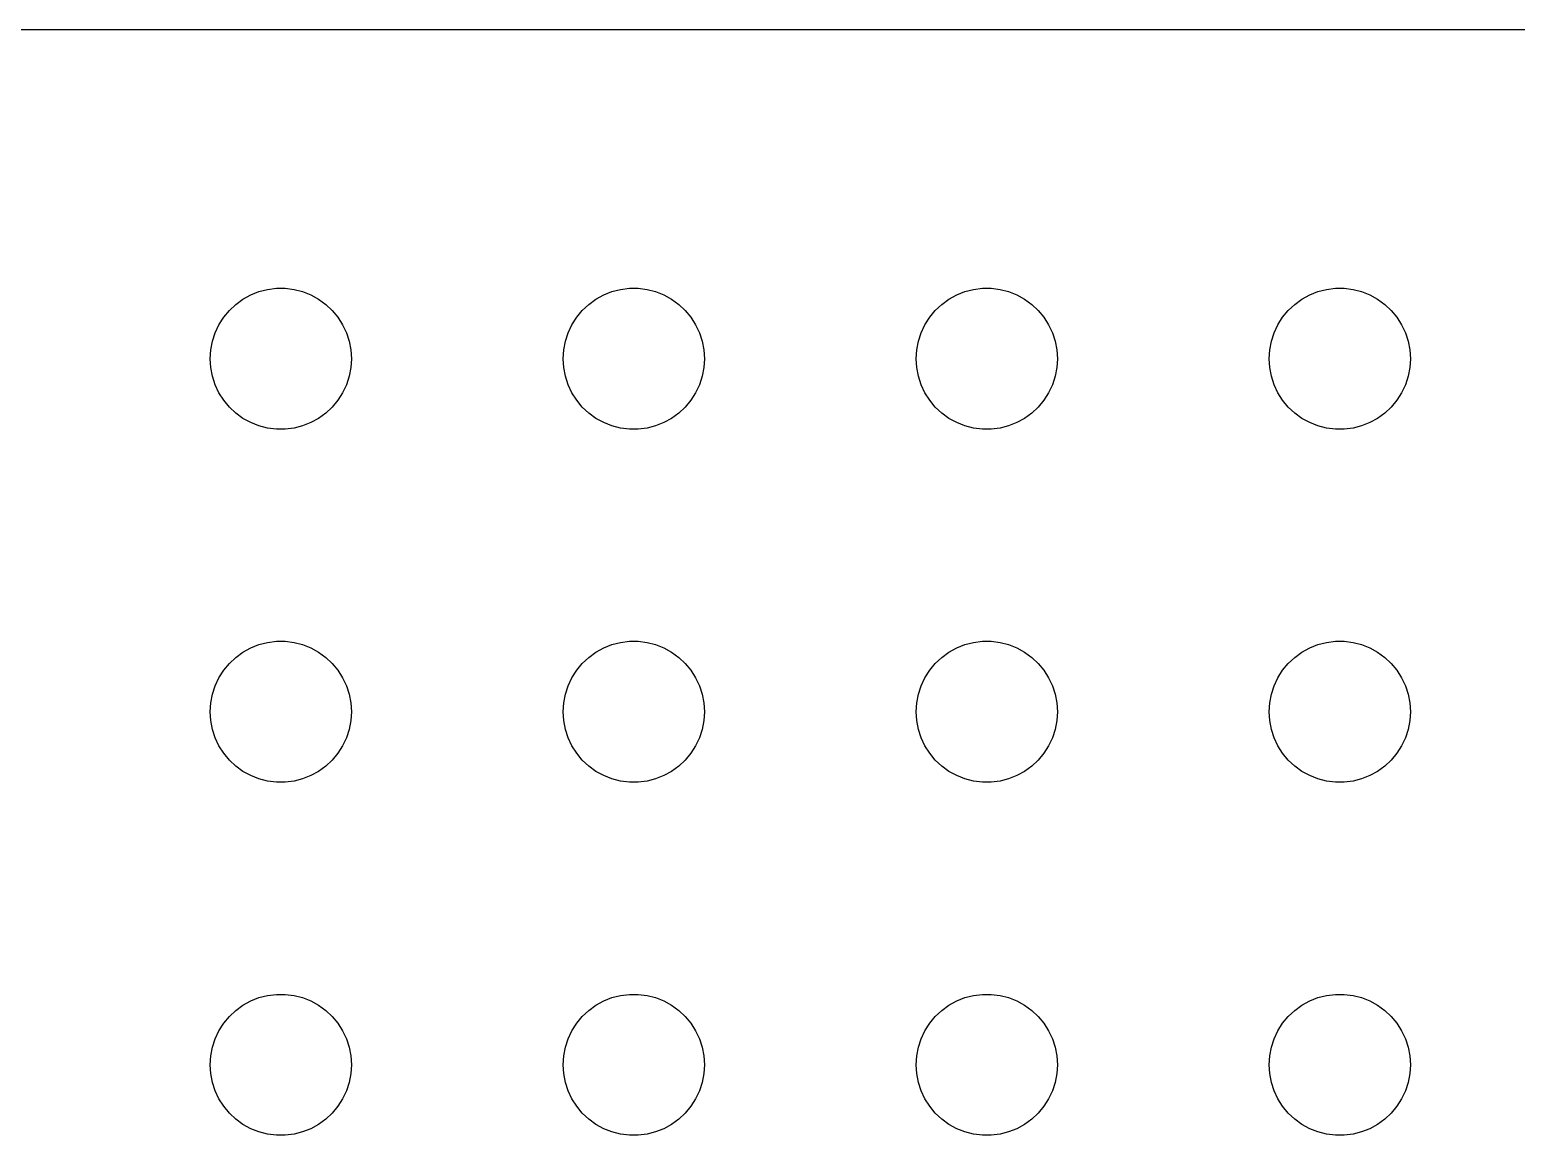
# Model space of a CAD drawing. Header units: metres. Extents: x -134 to 134, y 518 to 1078.
# Drawn here: x -35.33 to -3.75, y 712.5 to 735.99 of the extents above; entities that cross this region are included whole.
import ezdxf

# ---------------------------------------------------------------- set-up
doc = ezdxf.new("R2010")
doc.units = ezdxf.units.M

msp = doc.modelspace()

# ---------------------------------------------------------------- linework, layer by layer
for p, q in [((129.814, 735.99), (-129.814, 735.99)), ((-30.9561, 730.156), (-30.8037, 730.266)), ((-30.8037, 730.266), (-30.6387, 730.357)), ((-30.6387, 730.357), (-30.4635, 730.427)), ((-30.4635, 730.427), (-30.2811, 730.473)), ((-30.2811, 730.473), (-30.0942, 730.497)), ((-30.0942, 730.497), (-29.9058, 730.497)), ((-29.9058, 730.497), (-29.7189, 730.473)), ((-29.7189, 730.473), (-29.5365, 730.427)), ((-29.5365, 730.427), (-29.3613, 730.357)), ((-29.3613, 730.357), (-29.1963, 730.266)), ((-29.1963, 730.266), (-29.0439, 730.156)), ((-23.4561, 730.156), (-23.3037, 730.266)), ((-23.3037, 730.266), (-23.1387, 730.357)), ((-23.1387, 730.357), (-22.9635, 730.427)), ((-22.9635, 730.427), (-22.7811, 730.473)), ((-22.7811, 730.473), (-22.5942, 730.497)), ((-22.5942, 730.497), (-22.4058, 730.497)), ((-22.4058, 730.497), (-22.2189, 730.473)), ((-22.2189, 730.473), (-22.0365, 730.427)), ((-22.0365, 730.427), (-21.8613, 730.357)), ((-21.8613, 730.357), (-21.6963, 730.266)), ((-21.6963, 730.266), (-21.5439, 730.156)), ((-15.9561, 730.156), (-15.8037, 730.266)), ((-15.8037, 730.266), (-15.6387, 730.357)), ((-15.6387, 730.357), (-15.4635, 730.427)), ((-15.4635, 730.427), (-15.2811, 730.473)), ((-15.2811, 730.473), (-15.0942, 730.497)), ((-15.0942, 730.497), (-14.9058, 730.497)), ((-14.9058, 730.497), (-14.7189, 730.473)), ((-14.7189, 730.473), (-14.5365, 730.427)), ((-14.5365, 730.427), (-14.3613, 730.357)), ((-14.3613, 730.357), (-14.1963, 730.266)), ((-14.1963, 730.266), (-14.0439, 730.156)), ((-8.45613, 730.156), (-8.30373, 730.266)), ((-8.30373, 730.266), (-8.13866, 730.357)), ((-8.13866, 730.357), (-7.96352, 730.427)), ((-7.96352, 730.427), (-7.78107, 730.473)), ((-7.78107, 730.473), (-7.59418, 730.497)), ((-7.59418, 730.497), (-7.40581, 730.497)), ((-7.40581, 730.497), (-7.21892, 730.473)), ((-7.21892, 730.473), (-7.03647, 730.427)), ((-7.03647, 730.427), (-6.86133, 730.357)), ((-6.86133, 730.357), (-6.69626, 730.266)), ((-6.69626, 730.266), (-6.54385, 730.156)), ((-31.2135, 729.882), (-31.0934, 730.027)), ((-31.0934, 730.027), (-30.9561, 730.156)), ((-29.0439, 730.156), (-28.9065, 730.027)), ((-28.9065, 730.027), (-28.7865, 729.882)), ((-23.7135, 729.882), (-23.5934, 730.027)), ((-23.5934, 730.027), (-23.4561, 730.156)), ((-21.5439, 730.156), (-21.4065, 730.027)), ((-21.4065, 730.027), (-21.2865, 729.882)), ((-16.2135, 729.882), (-16.0934, 730.027)), ((-16.0934, 730.027), (-15.9561, 730.156)), ((-14.0439, 730.156), (-13.9065, 730.027)), ((-13.9065, 730.027), (-13.7865, 729.882)), ((-8.71352, 729.882), (-8.59344, 730.027)), ((-8.59344, 730.027), (-8.45613, 730.156)), ((-6.54385, 730.156), (-6.40654, 730.027)), ((-6.40654, 730.027), (-6.28647, 729.882)), ((-31.3947, 729.552), (-31.3145, 729.723)), ((-31.3145, 729.723), (-31.2135, 729.882)), ((-28.7865, 729.882), (-28.6855, 729.723)), ((-28.6855, 729.723), (-28.6053, 729.552)), ((-23.8947, 729.552), (-23.8145, 729.723)), ((-23.8145, 729.723), (-23.7135, 729.882)), ((-21.2865, 729.882), (-21.1855, 729.723)), ((-21.1855, 729.723), (-21.1053, 729.552)), ((-16.3947, 729.552), (-16.3145, 729.723)), ((-16.3145, 729.723), (-16.2135, 729.882)), ((-13.7865, 729.882), (-13.6855, 729.723)), ((-13.6855, 729.723), (-13.6053, 729.552)), ((-8.89465, 729.552), (-8.81445, 729.723)), ((-8.81445, 729.723), (-8.71352, 729.882)), ((-6.28647, 729.882), (-6.18553, 729.723)), ((-6.18553, 729.723), (-6.10533, 729.552)), ((-31.4882, 729.188), (-31.4529, 729.373)), ((-31.4529, 729.373), (-31.3947, 729.552)), ((-28.6053, 729.552), (-28.5471, 729.373)), ((-28.5471, 729.373), (-28.5118, 729.188)), ((-23.9882, 729.188), (-23.9529, 729.373)), ((-23.9529, 729.373), (-23.8947, 729.552)), ((-21.1053, 729.552), (-21.0471, 729.373)), ((-21.0471, 729.373), (-21.0118, 729.188)), ((-16.4882, 729.188), (-16.4529, 729.373)), ((-16.4529, 729.373), (-16.3947, 729.552)), ((-13.6053, 729.552), (-13.5471, 729.373)), ((-13.5471, 729.373), (-13.5118, 729.188)), ((-8.98816, 729.188), (-8.95287, 729.373)), ((-8.95287, 729.373), (-8.89465, 729.552)), ((-6.10533, 729.552), (-6.04712, 729.373)), ((-6.04712, 729.373), (-6.01183, 729.188)), ((-31.5, 729), (-31.4882, 729.188)), ((-31.4882, 728.812), (-31.5, 729)), ((-28.5118, 729.188), (-28.5, 729)), ((-28.5, 729), (-28.5118, 728.812)), ((-24, 729), (-23.9882, 729.188)), ((-23.9882, 728.812), (-24, 729)), ((-21.0118, 729.188), (-21, 729)), ((-21, 729), (-21.0118, 728.812)), ((-16.5, 729), (-16.4882, 729.188)), ((-16.4882, 728.812), (-16.5, 729)), ((-13.5118, 729.188), (-13.5, 729)), ((-13.5, 729), (-13.5118, 728.812)), ((-9, 729), (-8.98816, 729.188)), ((-8.98816, 728.812), (-9, 729)), ((-6.01183, 729.188), (-6, 729)), ((-6, 729), (-6.01183, 728.812)), ((-31.4529, 728.627), (-31.4882, 728.812)), ((-28.5118, 728.812), (-28.5471, 728.627)), ((-23.9529, 728.627), (-23.9882, 728.812)), ((-21.0118, 728.812), (-21.0471, 728.627)), ((-16.4529, 728.627), (-16.4882, 728.812)), ((-13.5118, 728.812), (-13.5471, 728.627)), ((-8.95287, 728.627), (-8.98816, 728.812)), ((-6.01183, 728.812), (-6.04712, 728.627)), ((-31.3947, 728.448), (-31.4529, 728.627)), ((-31.3145, 728.277), (-31.3947, 728.448)), ((-28.6053, 728.448), (-28.6855, 728.277)), ((-28.5471, 728.627), (-28.6053, 728.448)), ((-23.8947, 728.448), (-23.9529, 728.627)), ((-23.8145, 728.277), (-23.8947, 728.448)), ((-21.1053, 728.448), (-21.1855, 728.277)), ((-21.0471, 728.627), (-21.1053, 728.448)), ((-16.3947, 728.448), (-16.4529, 728.627)), ((-16.3145, 728.277), (-16.3947, 728.448)), ((-13.6053, 728.448), (-13.6855, 728.277)), ((-13.5471, 728.627), (-13.6053, 728.448)), ((-8.89465, 728.448), (-8.95287, 728.627)), ((-8.81445, 728.277), (-8.89465, 728.448)), ((-6.10533, 728.448), (-6.18553, 728.277)), ((-6.04712, 728.627), (-6.10533, 728.448)), ((-31.2135, 728.118), (-31.3145, 728.277)), ((-31.0934, 727.973), (-31.2135, 728.118)), ((-28.7865, 728.118), (-28.9065, 727.973)), ((-28.6855, 728.277), (-28.7865, 728.118)), ((-23.7135, 728.118), (-23.8145, 728.277)), ((-23.5934, 727.973), (-23.7135, 728.118)), ((-21.2865, 728.118), (-21.4065, 727.973)), ((-21.1855, 728.277), (-21.2865, 728.118)), ((-16.2135, 728.118), (-16.3145, 728.277)), ((-16.0934, 727.973), (-16.2135, 728.118)), ((-13.7865, 728.118), (-13.9065, 727.973)), ((-13.6855, 728.277), (-13.7865, 728.118)), ((-8.71352, 728.118), (-8.81445, 728.277)), ((-8.59344, 727.973), (-8.71352, 728.118)), ((-6.28647, 728.118), (-6.40654, 727.973)), ((-6.18553, 728.277), (-6.28647, 728.118)), ((-30.9561, 727.844), (-31.0934, 727.973)), ((-30.8037, 727.734), (-30.9561, 727.844)), ((-30.6387, 727.643), (-30.8037, 727.734)), ((-29.1963, 727.734), (-29.3613, 727.643)), ((-29.0439, 727.844), (-29.1963, 727.734)), ((-28.9065, 727.973), (-29.0439, 727.844)), ((-23.4561, 727.844), (-23.5934, 727.973)), ((-23.3037, 727.734), (-23.4561, 727.844)), ((-23.1387, 727.643), (-23.3037, 727.734)), ((-21.6963, 727.734), (-21.8613, 727.643)), ((-21.5439, 727.844), (-21.6963, 727.734)), ((-21.4065, 727.973), (-21.5439, 727.844)), ((-15.9561, 727.844), (-16.0934, 727.973)), ((-15.8037, 727.734), (-15.9561, 727.844)), ((-15.6387, 727.643), (-15.8037, 727.734)), ((-14.1963, 727.734), (-14.3613, 727.643)), ((-14.0439, 727.844), (-14.1963, 727.734)), ((-13.9065, 727.973), (-14.0439, 727.844)), ((-8.45613, 727.844), (-8.59344, 727.973)), ((-8.30373, 727.734), (-8.45613, 727.844)), ((-8.13866, 727.643), (-8.30373, 727.734)), ((-6.69626, 727.734), (-6.86133, 727.643)), ((-6.54385, 727.844), (-6.69626, 727.734)), ((-6.40654, 727.973), (-6.54385, 727.844)), ((-30.4635, 727.573), (-30.6387, 727.643)), ((-30.2811, 727.527), (-30.4635, 727.573)), ((-30.0942, 727.503), (-30.2811, 727.527)), ((-29.9058, 727.503), (-30.0942, 727.503)), ((-29.7189, 727.527), (-29.9058, 727.503)), ((-29.5365, 727.573), (-29.7189, 727.527)), ((-29.3613, 727.643), (-29.5365, 727.573)), ((-22.9635, 727.573), (-23.1387, 727.643)), ((-22.7811, 727.527), (-22.9635, 727.573)), ((-22.5942, 727.503), (-22.7811, 727.527)), ((-22.4058, 727.503), (-22.5942, 727.503)), ((-22.2189, 727.527), (-22.4058, 727.503)), ((-22.0365, 727.573), (-22.2189, 727.527)), ((-21.8613, 727.643), (-22.0365, 727.573)), ((-15.4635, 727.573), (-15.6387, 727.643)), ((-15.2811, 727.527), (-15.4635, 727.573)), ((-15.0942, 727.503), (-15.2811, 727.527)), ((-14.9058, 727.503), (-15.0942, 727.503)), ((-14.7189, 727.527), (-14.9058, 727.503)), ((-14.5365, 727.573), (-14.7189, 727.527)), ((-14.3613, 727.643), (-14.5365, 727.573)), ((-7.96352, 727.573), (-8.13866, 727.643)), ((-7.78107, 727.527), (-7.96352, 727.573)), ((-7.59418, 727.503), (-7.78107, 727.527)), ((-7.40581, 727.503), (-7.59418, 727.503)), ((-7.21892, 727.527), (-7.40581, 727.503)), ((-7.03647, 727.573), (-7.21892, 727.527)), ((-6.86133, 727.643), (-7.03647, 727.573)), ((-30.4635, 722.927), (-30.2811, 722.973)), ((-30.2811, 722.973), (-30.0942, 722.997)), ((-30.0942, 722.997), (-29.9058, 722.997)), ((-29.9058, 722.997), (-29.7189, 722.973)), ((-29.7189, 722.973), (-29.5365, 722.927)), ((-22.9635, 722.927), (-22.7811, 722.973)), ((-22.7811, 722.973), (-22.5942, 722.997)), ((-22.5942, 722.997), (-22.4058, 722.997)), ((-22.4058, 722.997), (-22.2189, 722.973)), ((-22.2189, 722.973), (-22.0365, 722.927)), ((-15.4635, 722.927), (-15.2811, 722.973)), ((-15.2811, 722.973), (-15.0942, 722.997)), ((-15.0942, 722.997), (-14.9058, 722.997)), ((-14.9058, 722.997), (-14.7189, 722.973)), ((-14.7189, 722.973), (-14.5365, 722.927)), ((-7.96352, 722.927), (-7.78107, 722.973)), ((-7.78107, 722.973), (-7.59418, 722.997)), ((-7.59418, 722.997), (-7.40581, 722.997)), ((-7.40581, 722.997), (-7.21892, 722.973)), ((-7.21892, 722.973), (-7.03647, 722.927)), ((-31.0934, 722.527), (-30.9561, 722.656)), ((-30.9561, 722.656), (-30.8037, 722.766)), ((-30.8037, 722.766), (-30.6387, 722.857)), ((-30.6387, 722.857), (-30.4635, 722.927)), ((-29.5365, 722.927), (-29.3613, 722.857)), ((-29.3613, 722.857), (-29.1963, 722.766)), ((-29.1963, 722.766), (-29.0439, 722.656)), ((-29.0439, 722.656), (-28.9065, 722.527)), ((-23.5934, 722.527), (-23.4561, 722.656)), ((-23.4561, 722.656), (-23.3037, 722.766)), ((-23.3037, 722.766), (-23.1387, 722.857)), ((-23.1387, 722.857), (-22.9635, 722.927)), ((-22.0365, 722.927), (-21.8613, 722.857)), ((-21.8613, 722.857), (-21.6963, 722.766)), ((-21.6963, 722.766), (-21.5439, 722.656)), ((-21.5439, 722.656), (-21.4065, 722.527)), ((-16.0934, 722.527), (-15.9561, 722.656)), ((-15.9561, 722.656), (-15.8037, 722.766)), ((-15.8037, 722.766), (-15.6387, 722.857)), ((-15.6387, 722.857), (-15.4635, 722.927)), ((-14.5365, 722.927), (-14.3613, 722.857)), ((-14.3613, 722.857), (-14.1963, 722.766)), ((-14.1963, 722.766), (-14.0439, 722.656)), ((-14.0439, 722.656), (-13.9065, 722.527)), ((-8.59344, 722.527), (-8.45613, 722.656)), ((-8.45613, 722.656), (-8.30373, 722.766)), ((-8.30373, 722.766), (-8.13866, 722.857)), ((-8.13866, 722.857), (-7.96352, 722.927)), ((-7.03647, 722.927), (-6.86133, 722.857)), ((-6.86133, 722.857), (-6.69626, 722.766)), ((-6.69626, 722.766), (-6.54385, 722.656)), ((-6.54385, 722.656), (-6.40654, 722.527)), ((-31.3145, 722.223), (-31.2135, 722.382)), ((-31.2135, 722.382), (-31.0934, 722.527)), ((-28.9065, 722.527), (-28.7865, 722.382)), ((-28.7865, 722.382), (-28.6855, 722.223)), ((-23.8145, 722.223), (-23.7135, 722.382)), ((-23.7135, 722.382), (-23.5934, 722.527)), ((-21.4065, 722.527), (-21.2865, 722.382)), ((-21.2865, 722.382), (-21.1855, 722.223)), ((-16.3145, 722.223), (-16.2135, 722.382)), ((-16.2135, 722.382), (-16.0934, 722.527)), ((-13.9065, 722.527), (-13.7865, 722.382)), ((-13.7865, 722.382), (-13.6855, 722.223)), ((-8.81445, 722.223), (-8.71352, 722.382)), ((-8.71352, 722.382), (-8.59344, 722.527)), ((-6.40654, 722.527), (-6.28647, 722.382)), ((-6.28647, 722.382), (-6.18553, 722.223)), ((-31.4529, 721.873), (-31.3947, 722.052)), ((-31.3947, 722.052), (-31.3145, 722.223)), ((-28.6855, 722.223), (-28.6053, 722.052)), ((-28.6053, 722.052), (-28.5471, 721.873)), ((-23.9529, 721.873), (-23.8947, 722.052)), ((-23.8947, 722.052), (-23.8145, 722.223)), ((-21.1855, 722.223), (-21.1053, 722.052)), ((-21.1053, 722.052), (-21.0471, 721.873)), ((-16.4529, 721.873), (-16.3947, 722.052)), ((-16.3947, 722.052), (-16.3145, 722.223)), ((-13.6855, 722.223), (-13.6053, 722.052)), ((-13.6053, 722.052), (-13.5471, 721.873)), ((-8.95287, 721.873), (-8.89465, 722.052)), ((-8.89465, 722.052), (-8.81445, 722.223)), ((-6.18553, 722.223), (-6.10533, 722.052)), ((-6.10533, 722.052), (-6.04712, 721.873)), ((-31.4882, 721.688), (-31.4529, 721.873)), ((-28.5471, 721.873), (-28.5118, 721.688)), ((-23.9882, 721.688), (-23.9529, 721.873)), ((-21.0471, 721.873), (-21.0118, 721.688)), ((-16.4882, 721.688), (-16.4529, 721.873)), ((-13.5471, 721.873), (-13.5118, 721.688)), ((-8.98816, 721.688), (-8.95287, 721.873)), ((-6.04712, 721.873), (-6.01183, 721.688)), ((-31.5, 721.5), (-31.4882, 721.688)), ((-31.4882, 721.312), (-31.5, 721.5)), ((-28.5118, 721.688), (-28.5, 721.5)), ((-28.5, 721.5), (-28.5118, 721.312)), ((-24, 721.5), (-23.9882, 721.688)), ((-23.9882, 721.312), (-24, 721.5)), ((-21.0118, 721.688), (-21, 721.5)), ((-21, 721.5), (-21.0118, 721.312)), ((-16.5, 721.5), (-16.4882, 721.688)), ((-16.4882, 721.312), (-16.5, 721.5)), ((-13.5118, 721.688), (-13.5, 721.5)), ((-13.5, 721.5), (-13.5118, 721.312)), ((-9, 721.5), (-8.98816, 721.688)), ((-8.98816, 721.312), (-9, 721.5)), ((-6.01183, 721.688), (-6, 721.5)), ((-6, 721.5), (-6.01183, 721.312)), ((-31.4529, 721.127), (-31.4882, 721.312)), ((-31.3947, 720.948), (-31.4529, 721.127)), ((-28.5471, 721.127), (-28.6053, 720.948)), ((-28.5118, 721.312), (-28.5471, 721.127)), ((-23.9529, 721.127), (-23.9882, 721.312)), ((-23.8947, 720.948), (-23.9529, 721.127)), ((-21.0471, 721.127), (-21.1053, 720.948)), ((-21.0118, 721.312), (-21.0471, 721.127)), ((-16.4529, 721.127), (-16.4882, 721.312)), ((-16.3947, 720.948), (-16.4529, 721.127)), ((-13.5471, 721.127), (-13.6053, 720.948)), ((-13.5118, 721.312), (-13.5471, 721.127)), ((-8.95287, 721.127), (-8.98816, 721.312)), ((-8.89465, 720.948), (-8.95287, 721.127)), ((-6.04712, 721.127), (-6.10533, 720.948)), ((-6.01183, 721.312), (-6.04712, 721.127)), ((-31.3145, 720.777), (-31.3947, 720.948)), ((-31.2135, 720.618), (-31.3145, 720.777)), ((-28.6855, 720.777), (-28.7865, 720.618)), ((-28.6053, 720.948), (-28.6855, 720.777)), ((-23.8145, 720.777), (-23.8947, 720.948)), ((-23.7135, 720.618), (-23.8145, 720.777)), ((-21.1855, 720.777), (-21.2865, 720.618)), ((-21.1053, 720.948), (-21.1855, 720.777)), ((-16.3145, 720.777), (-16.3947, 720.948)), ((-16.2135, 720.618), (-16.3145, 720.777)), ((-13.6855, 720.777), (-13.7865, 720.618)), ((-13.6053, 720.948), (-13.6855, 720.777)), ((-8.81445, 720.777), (-8.89465, 720.948)), ((-8.71352, 720.618), (-8.81445, 720.777)), ((-6.18553, 720.777), (-6.28647, 720.618)), ((-6.10533, 720.948), (-6.18553, 720.777)), ((-31.0934, 720.473), (-31.2135, 720.618)), ((-30.9561, 720.344), (-31.0934, 720.473)), ((-28.9065, 720.473), (-29.0439, 720.344)), ((-28.7865, 720.618), (-28.9065, 720.473)), ((-23.5934, 720.473), (-23.7135, 720.618)), ((-23.4561, 720.344), (-23.5934, 720.473)), ((-21.4065, 720.473), (-21.5439, 720.344)), ((-21.2865, 720.618), (-21.4065, 720.473)), ((-16.0934, 720.473), (-16.2135, 720.618)), ((-15.9561, 720.344), (-16.0934, 720.473)), ((-13.9065, 720.473), (-14.0439, 720.344)), ((-13.7865, 720.618), (-13.9065, 720.473)), ((-8.59344, 720.473), (-8.71352, 720.618)), ((-8.45613, 720.344), (-8.59344, 720.473)), ((-6.40654, 720.473), (-6.54385, 720.344)), ((-6.28647, 720.618), (-6.40654, 720.473)), ((-30.8037, 720.234), (-30.9561, 720.344)), ((-30.6387, 720.143), (-30.8037, 720.234)), ((-30.4635, 720.073), (-30.6387, 720.143)), ((-29.3613, 720.143), (-29.5365, 720.073)), ((-29.1963, 720.234), (-29.3613, 720.143)), ((-29.0439, 720.344), (-29.1963, 720.234)), ((-23.3037, 720.234), (-23.4561, 720.344)), ((-23.1387, 720.143), (-23.3037, 720.234)), ((-22.9635, 720.073), (-23.1387, 720.143)), ((-21.8613, 720.143), (-22.0365, 720.073)), ((-21.6963, 720.234), (-21.8613, 720.143)), ((-21.5439, 720.344), (-21.6963, 720.234)), ((-15.8037, 720.234), (-15.9561, 720.344)), ((-15.6387, 720.143), (-15.8037, 720.234)), ((-15.4635, 720.073), (-15.6387, 720.143)), ((-14.3613, 720.143), (-14.5365, 720.073)), ((-14.1963, 720.234), (-14.3613, 720.143)), ((-14.0439, 720.344), (-14.1963, 720.234)), ((-8.30373, 720.234), (-8.45613, 720.344)), ((-8.13866, 720.143), (-8.30373, 720.234)), ((-7.96352, 720.073), (-8.13866, 720.143)), ((-6.86133, 720.143), (-7.03647, 720.073)), ((-6.69626, 720.234), (-6.86133, 720.143)), ((-6.54385, 720.344), (-6.69626, 720.234)), ((-30.2811, 720.027), (-30.4635, 720.073)), ((-30.0942, 720.003), (-30.2811, 720.027)), ((-29.9058, 720.003), (-30.0942, 720.003)), ((-29.7189, 720.027), (-29.9058, 720.003)), ((-29.5365, 720.073), (-29.7189, 720.027)), ((-22.7811, 720.027), (-22.9635, 720.073)), ((-22.5942, 720.003), (-22.7811, 720.027)), ((-22.4058, 720.003), (-22.5942, 720.003)), ((-22.2189, 720.027), (-22.4058, 720.003)), ((-22.0365, 720.073), (-22.2189, 720.027)), ((-15.2811, 720.027), (-15.4635, 720.073)), ((-15.0942, 720.003), (-15.2811, 720.027)), ((-14.9058, 720.003), (-15.0942, 720.003)), ((-14.7189, 720.027), (-14.9058, 720.003)), ((-14.5365, 720.073), (-14.7189, 720.027)), ((-7.78107, 720.027), (-7.96352, 720.073)), ((-7.59418, 720.003), (-7.78107, 720.027)), ((-7.40581, 720.003), (-7.59418, 720.003)), ((-7.21892, 720.027), (-7.40581, 720.003)), ((-7.03647, 720.073), (-7.21892, 720.027)), ((-30.6387, 715.357), (-30.4635, 715.427)), ((-30.4635, 715.427), (-30.2811, 715.473)), ((-30.2811, 715.473), (-30.0942, 715.497)), ((-30.0942, 715.497), (-29.9058, 715.497)), ((-29.9058, 715.497), (-29.7189, 715.473)), ((-29.7189, 715.473), (-29.5365, 715.427)), ((-29.5365, 715.427), (-29.3613, 715.357)), ((-23.1387, 715.357), (-22.9635, 715.427)), ((-22.9635, 715.427), (-22.7811, 715.473)), ((-22.7811, 715.473), (-22.5942, 715.497)), ((-22.5942, 715.497), (-22.4058, 715.497)), ((-22.4058, 715.497), (-22.2189, 715.473)), ((-22.2189, 715.473), (-22.0365, 715.427)), ((-22.0365, 715.427), (-21.8613, 715.357)), ((-15.6387, 715.357), (-15.4635, 715.427)), ((-15.4635, 715.427), (-15.2811, 715.473)), ((-15.2811, 715.473), (-15.0942, 715.497)), ((-15.0942, 715.497), (-14.9058, 715.497)), ((-14.9058, 715.497), (-14.7189, 715.473)), ((-14.7189, 715.473), (-14.5365, 715.427)), ((-14.5365, 715.427), (-14.3613, 715.357)), ((-8.13866, 715.357), (-7.96352, 715.427)), ((-7.96352, 715.427), (-7.78107, 715.473)), ((-7.78107, 715.473), (-7.59418, 715.497)), ((-7.59418, 715.497), (-7.40581, 715.497)), ((-7.40581, 715.497), (-7.21892, 715.473)), ((-7.21892, 715.473), (-7.03647, 715.427)), ((-7.03647, 715.427), (-6.86133, 715.357)), ((-31.0934, 715.027), (-30.9561, 715.156)), ((-30.9561, 715.156), (-30.8037, 715.266)), ((-30.8037, 715.266), (-30.6387, 715.357)), ((-29.3613, 715.357), (-29.1963, 715.266)), ((-29.1963, 715.266), (-29.0439, 715.156)), ((-29.0439, 715.156), (-28.9065, 715.027)), ((-23.5934, 715.027), (-23.4561, 715.156)), ((-23.4561, 715.156), (-23.3037, 715.266)), ((-23.3037, 715.266), (-23.1387, 715.357)), ((-21.8613, 715.357), (-21.6963, 715.266)), ((-21.6963, 715.266), (-21.5439, 715.156)), ((-21.5439, 715.156), (-21.4065, 715.027)), ((-16.0934, 715.027), (-15.9561, 715.156)), ((-15.9561, 715.156), (-15.8037, 715.266)), ((-15.8037, 715.266), (-15.6387, 715.357)), ((-14.3613, 715.357), (-14.1963, 715.266)), ((-14.1963, 715.266), (-14.0439, 715.156)), ((-14.0439, 715.156), (-13.9065, 715.027)), ((-8.59344, 715.027), (-8.45613, 715.156)), ((-8.45613, 715.156), (-8.30373, 715.266)), ((-8.30373, 715.266), (-8.13866, 715.357)), ((-6.86133, 715.357), (-6.69626, 715.266)), ((-6.69626, 715.266), (-6.54385, 715.156)), ((-6.54385, 715.156), (-6.40654, 715.027)), ((-31.3145, 714.723), (-31.2135, 714.882)), ((-31.2135, 714.882), (-31.0934, 715.027)), ((-28.9065, 715.027), (-28.7865, 714.882)), ((-28.7865, 714.882), (-28.6855, 714.723)), ((-23.8145, 714.723), (-23.7135, 714.882)), ((-23.7135, 714.882), (-23.5934, 715.027)), ((-21.4065, 715.027), (-21.2865, 714.882)), ((-21.2865, 714.882), (-21.1855, 714.723)), ((-16.3145, 714.723), (-16.2135, 714.882)), ((-16.2135, 714.882), (-16.0934, 715.027)), ((-13.9065, 715.027), (-13.7865, 714.882)), ((-13.7865, 714.882), (-13.6855, 714.723)), ((-8.81445, 714.723), (-8.71352, 714.882)), ((-8.71352, 714.882), (-8.59344, 715.027)), ((-6.40654, 715.027), (-6.28647, 714.882)), ((-6.28647, 714.882), (-6.18553, 714.723)), ((-31.4529, 714.373), (-31.3947, 714.552)), ((-31.3947, 714.552), (-31.3145, 714.723)), ((-28.6855, 714.723), (-28.6053, 714.552)), ((-28.6053, 714.552), (-28.5471, 714.373)), ((-23.9529, 714.373), (-23.8947, 714.552)), ((-23.8947, 714.552), (-23.8145, 714.723)), ((-21.1855, 714.723), (-21.1053, 714.552)), ((-21.1053, 714.552), (-21.0471, 714.373)), ((-16.4529, 714.373), (-16.3947, 714.552)), ((-16.3947, 714.552), (-16.3145, 714.723)), ((-13.6855, 714.723), (-13.6053, 714.552)), ((-13.6053, 714.552), (-13.5471, 714.373)), ((-8.95287, 714.373), (-8.89465, 714.552)), ((-8.89465, 714.552), (-8.81445, 714.723)), ((-6.18553, 714.723), (-6.10533, 714.552)), ((-6.10533, 714.552), (-6.04712, 714.373)), ((-31.5, 714), (-31.4882, 714.188)), ((-31.4882, 714.188), (-31.4529, 714.373)), ((-28.5471, 714.373), (-28.5118, 714.188)), ((-28.5118, 714.188), (-28.5, 714)), ((-24, 714), (-23.9882, 714.188)), ((-23.9882, 714.188), (-23.9529, 714.373)), ((-21.0471, 714.373), (-21.0118, 714.188)), ((-21.0118, 714.188), (-21, 714)), ((-16.5, 714), (-16.4882, 714.188)), ((-16.4882, 714.188), (-16.4529, 714.373)), ((-13.5471, 714.373), (-13.5118, 714.188)), ((-13.5118, 714.188), (-13.5, 714)), ((-9, 714), (-8.98816, 714.188)), ((-8.98816, 714.188), (-8.95287, 714.373)), ((-6.04712, 714.373), (-6.01183, 714.188)), ((-6.01183, 714.188), (-6, 714)), ((-31.4882, 713.812), (-31.5, 714)), ((-31.4529, 713.627), (-31.4882, 713.812)), ((-28.5118, 713.812), (-28.5471, 713.627)), ((-28.5, 714), (-28.5118, 713.812)), ((-23.9882, 713.812), (-24, 714)), ((-23.9529, 713.627), (-23.9882, 713.812)), ((-21.0118, 713.812), (-21.0471, 713.627)), ((-21, 714), (-21.0118, 713.812)), ((-16.4882, 713.812), (-16.5, 714)), ((-16.4529, 713.627), (-16.4882, 713.812)), ((-13.5118, 713.812), (-13.5471, 713.627)), ((-13.5, 714), (-13.5118, 713.812)), ((-8.98816, 713.812), (-9, 714)), ((-8.95287, 713.627), (-8.98816, 713.812)), ((-6.01183, 713.812), (-6.04712, 713.627)), ((-6, 714), (-6.01183, 713.812)), ((-31.3947, 713.448), (-31.4529, 713.627)), ((-28.5471, 713.627), (-28.6053, 713.448)), ((-23.8947, 713.448), (-23.9529, 713.627)), ((-21.0471, 713.627), (-21.1053, 713.448)), ((-16.3947, 713.448), (-16.4529, 713.627)), ((-13.5471, 713.627), (-13.6053, 713.448)), ((-8.89465, 713.448), (-8.95287, 713.627)), ((-6.04712, 713.627), (-6.10533, 713.448)), ((-31.3145, 713.277), (-31.3947, 713.448)), ((-31.2135, 713.118), (-31.3145, 713.277)), ((-28.6855, 713.277), (-28.7865, 713.118)), ((-28.6053, 713.448), (-28.6855, 713.277)), ((-23.8145, 713.277), (-23.8947, 713.448)), ((-23.7135, 713.118), (-23.8145, 713.277)), ((-21.1855, 713.277), (-21.2865, 713.118)), ((-21.1053, 713.448), (-21.1855, 713.277)), ((-16.3145, 713.277), (-16.3947, 713.448)), ((-16.2135, 713.118), (-16.3145, 713.277)), ((-13.6855, 713.277), (-13.7865, 713.118)), ((-13.6053, 713.448), (-13.6855, 713.277)), ((-8.81445, 713.277), (-8.89465, 713.448)), ((-8.71352, 713.118), (-8.81445, 713.277)), ((-6.18553, 713.277), (-6.28647, 713.118)), ((-6.10533, 713.448), (-6.18553, 713.277)), ((-31.0934, 712.973), (-31.2135, 713.118)), ((-30.9561, 712.844), (-31.0934, 712.973)), ((-28.9065, 712.973), (-29.0439, 712.844)), ((-28.7865, 713.118), (-28.9065, 712.973)), ((-23.5934, 712.973), (-23.7135, 713.118)), ((-23.4561, 712.844), (-23.5934, 712.973)), ((-21.4065, 712.973), (-21.5439, 712.844)), ((-21.2865, 713.118), (-21.4065, 712.973)), ((-16.0934, 712.973), (-16.2135, 713.118)), ((-15.9561, 712.844), (-16.0934, 712.973)), ((-13.9065, 712.973), (-14.0439, 712.844)), ((-13.7865, 713.118), (-13.9065, 712.973)), ((-8.59344, 712.973), (-8.71352, 713.118)), ((-8.45613, 712.844), (-8.59344, 712.973)), ((-6.40654, 712.973), (-6.54385, 712.844)), ((-6.28647, 713.118), (-6.40654, 712.973)), ((-30.8037, 712.734), (-30.9561, 712.844)), ((-30.6387, 712.643), (-30.8037, 712.734)), ((-30.4635, 712.573), (-30.6387, 712.643)), ((-30.2811, 712.527), (-30.4635, 712.573)), ((-29.5365, 712.573), (-29.7189, 712.527)), ((-29.3613, 712.643), (-29.5365, 712.573)), ((-29.1963, 712.734), (-29.3613, 712.643)), ((-29.0439, 712.844), (-29.1963, 712.734)), ((-23.3037, 712.734), (-23.4561, 712.844)), ((-23.1387, 712.643), (-23.3037, 712.734)), ((-22.9635, 712.573), (-23.1387, 712.643)), ((-22.7811, 712.527), (-22.9635, 712.573)), ((-22.0365, 712.573), (-22.2189, 712.527)), ((-21.8613, 712.643), (-22.0365, 712.573)), ((-21.6963, 712.734), (-21.8613, 712.643)), ((-21.5439, 712.844), (-21.6963, 712.734)), ((-15.8037, 712.734), (-15.9561, 712.844)), ((-15.6387, 712.643), (-15.8037, 712.734)), ((-15.4635, 712.573), (-15.6387, 712.643)), ((-15.2811, 712.527), (-15.4635, 712.573)), ((-14.5365, 712.573), (-14.7189, 712.527)), ((-14.3613, 712.643), (-14.5365, 712.573)), ((-14.1963, 712.734), (-14.3613, 712.643)), ((-14.0439, 712.844), (-14.1963, 712.734)), ((-8.30373, 712.734), (-8.45613, 712.844)), ((-8.13866, 712.643), (-8.30373, 712.734)), ((-7.96352, 712.573), (-8.13866, 712.643)), ((-7.78107, 712.527), (-7.96352, 712.573)), ((-7.03647, 712.573), (-7.21892, 712.527)), ((-6.86133, 712.643), (-7.03647, 712.573)), ((-6.69626, 712.734), (-6.86133, 712.643)), ((-6.54385, 712.844), (-6.69626, 712.734)), ((-30.0942, 712.503), (-30.2811, 712.527)), ((-29.9058, 712.503), (-30.0942, 712.503)), ((-29.7189, 712.527), (-29.9058, 712.503)), ((-22.5942, 712.503), (-22.7811, 712.527)), ((-22.4058, 712.503), (-22.5942, 712.503)), ((-22.2189, 712.527), (-22.4058, 712.503)), ((-15.0942, 712.503), (-15.2811, 712.527)), ((-14.9058, 712.503), (-15.0942, 712.503)), ((-14.7189, 712.527), (-14.9058, 712.503)), ((-7.59418, 712.503), (-7.78107, 712.527)), ((-7.40581, 712.503), (-7.59418, 712.503)), ((-7.21892, 712.527), (-7.40581, 712.503))]:
    msp.add_line(p, q)

doc.saveas('drawing.dxf')
